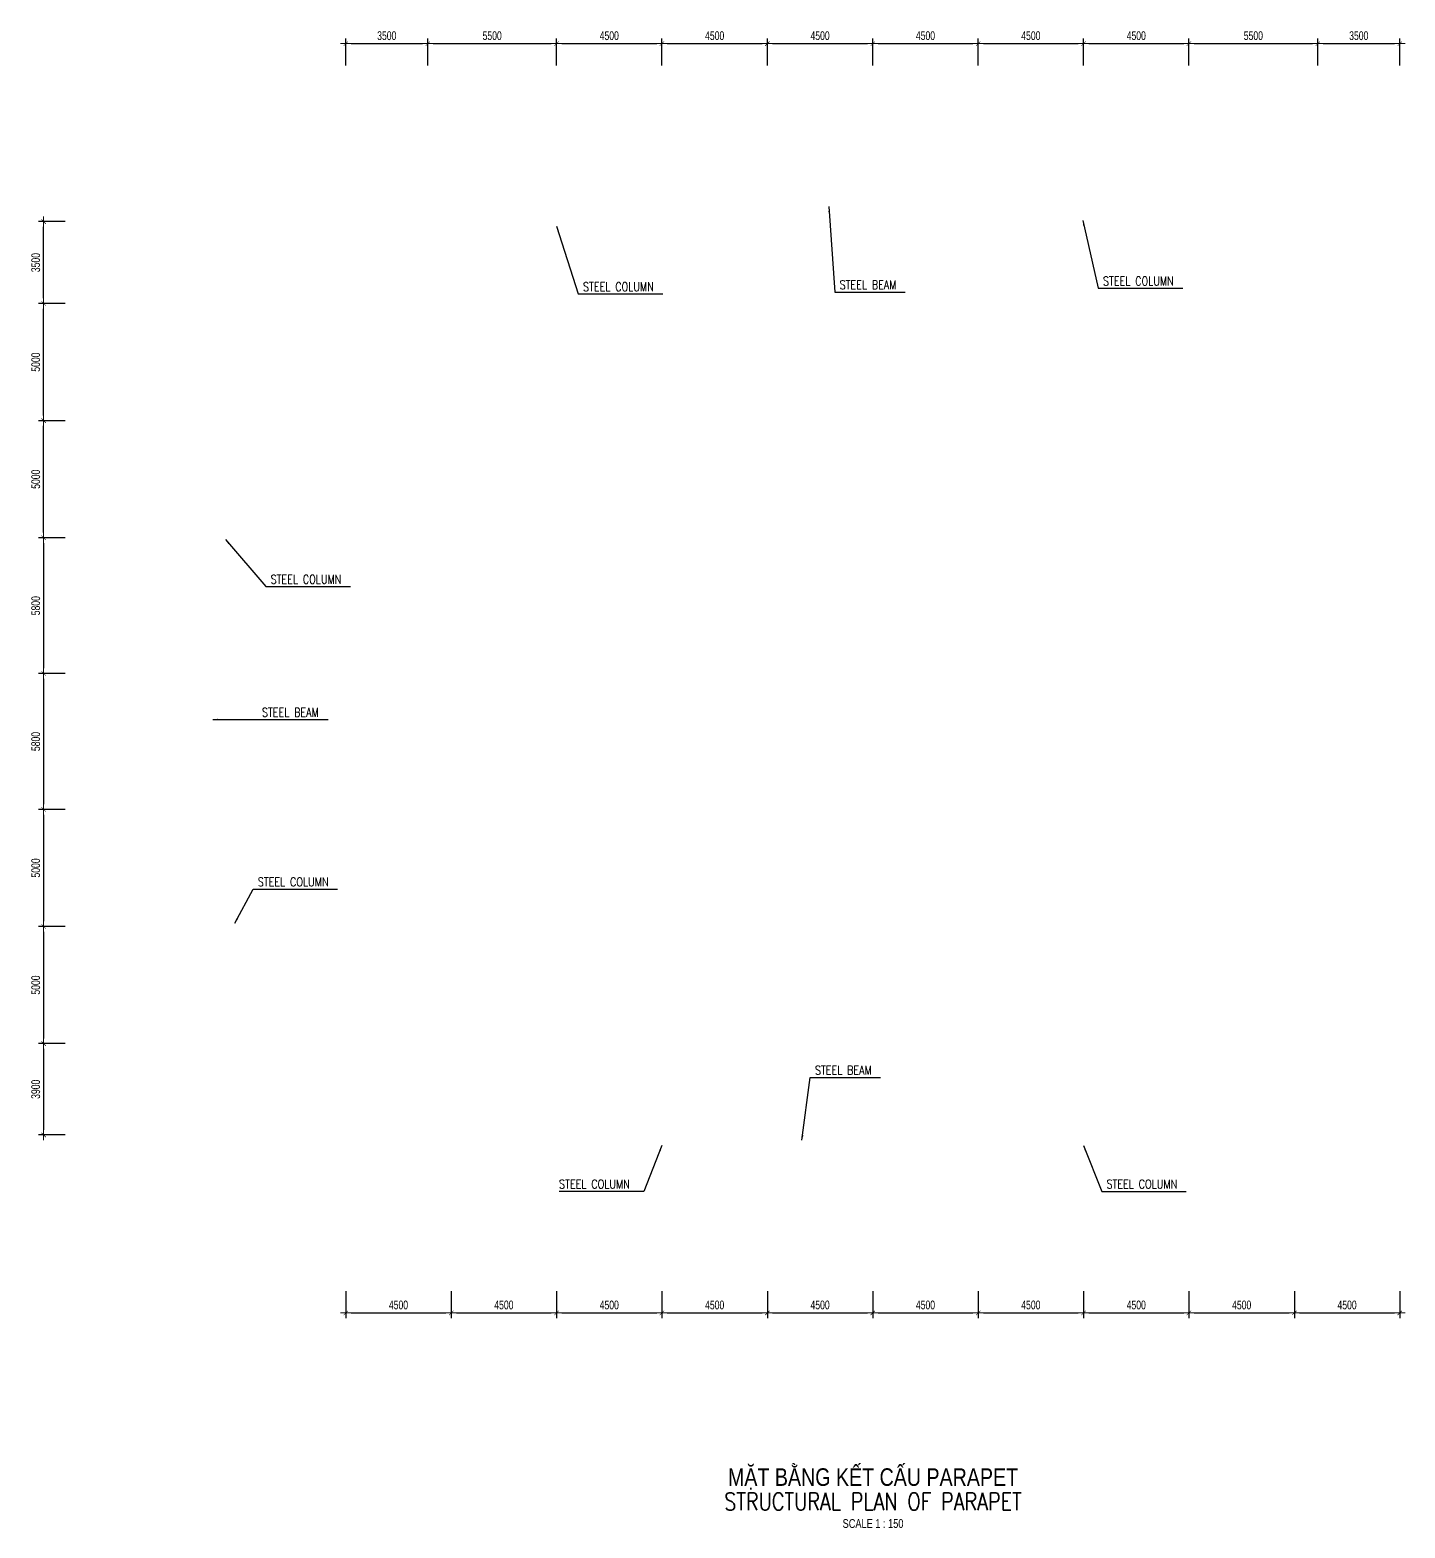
# Model space of a CAD drawing. Header units: millimetres. Extents: x 23216 to 117679, y 21515 to 85484.
# Drawn here: x 23216 to 81925, y 21515 to 85484 of the extents above; entities that cross this region are included whole.
import ezdxf
from ezdxf.enums import TextEntityAlignment as Align

# ---------------------------------------------------------------- set-up
doc = ezdxf.new("R2010")
doc.units = ezdxf.units.MM
doc.layers.get('0').update_dxf_attribs({"lineweight": 20})
doc.layers.get('Defpoints').update_dxf_attribs({"color": 151, "lineweight": 9})
for name, color, linetype, lineweight in [('NDC_S_ANNO', 7, 'Continuous', 20), ('NDC_S_DIM', 1, 'Continuous', 15), ('NDC_S_ENG TEXT', 2, 'Continuous', 20), ('NDC_S_ENG TITLE', 3, 'Continuous', 20), ('NDC_S_TEXT SYMBOL', 7, 'Continuous', 20), ('NDC_S_VN TITLE', 6, 'Continuous', 35)]:
    doc.layers.add(name, color=color, linetype=linetype, lineweight=lineweight)
doc.styles.add('$0$NDC_EN TXT', font='romans.shx', dxfattribs={"width": 0.8})
doc.styles.add('NDC_ANNO', font='', dxfattribs={"width": 0.8})
doc.styles.add('NDC_DIM', font='', dxfattribs={"width": 0.75})
doc.styles.add('NDC_EN TXT', font='romans.shx', dxfattribs={"width": 0.8})
doc.styles.add('NDC_VIE TXT', font='arial.ttf', dxfattribs={"width": 0.8})
doc.styles.get('NDC_ANNO').set_extended_font_data('Dotum')
doc.styles.get('NDC_DIM').set_extended_font_data('Dotum')
doc.dimstyles.new('NDC_dim_150', dxfattribs={"dimscale": 150, "dimtxt": 2.5, "dimasz": 1.5, "dimexe": 1.5, "dimexo": 2.5, "dimgap": 1, "dimtad": 1, "dimdec": 0, "dimzin": 0, "dimdsep": 46, "dimtxsty": 'NDC_DIM', "dimblk": 'DIMMARK', "dimcen": 0.09, "dimdle": 1.2, "dimclrd": 1, "dimclre": 1, "dimclrt": 3, "dimadec": 0, "dimazin": 0, "dimtfac": 1, "dimtdec": 0, "dimtix": 1, "dimtofl": 0, "dimtmove": 0, "dimatfit": 3, "dimfxl": 8, "dimfxlon": 1, "dimtolj": 1, "dimtzin": 0, "dimarcsym": 0})

# ---------------------------------------------------------------- blocks, each defined once
blk = doc.blocks.new('Drawing name_symbol')
at = {"layer": 'NDC_S_ENG TITLE', "style": 'NDC_EN TXT', "width": 0.8}
blk.add_attdef('SECTDET1', text='', height=5, dxfattribs=at).set_placement((0, 1.01), align=Align.CENTER)
at = {"layer": 'NDC_S_TEXT SYMBOL', "lineweight": 25, "style": 'NDC_ANNO', "width": 0.8}
blk.add_attdef('SSCALE', text='', height=2.5, dxfattribs=at).set_placement((0, -4), align=Align.CENTER)
at = {"layer": 'NDC_S_VN TITLE', "style": 'NDC_VIE TXT', "width": 0.8}
blk.add_attdef('SECTDET2', text='', height=5, dxfattribs=at).set_placement((0, 7.97), align=Align.CENTER)
blk = doc.blocks.new('DIMMARK')
at = {"layer": 'NDC_S_DIM', "color": 1}
blk.add_line((-1.5, 0), (1, 0), dxfattribs=at)
at = {"layer": 'NDC_S_DIM', "color": 2, "const_width": 0.1}
blk.add_lwpolyline([(-0.42, -0.42), (0.42, 0.42)], dxfattribs=at)
blk = doc.blocks.new('*D9')
at = {"layer": 'Defpoints', "color": 0, "transparency": 16777216}
for p in [(40200, 84900), (36700, 83592), (40200, 83592)]:
    blk.add_point(p, dxfattribs=at)
at = {"layer": 'NDC_S_DIM', "color": 1, "lineweight": -2, "transparency": 16777216}
for p, q in [((36700, 83967), (36700, 85125)), ((40200, 83967), (40200, 85125)), ((36925, 84900), (39975, 84900))]:
    blk.add_line(p, q, dxfattribs=at)
at = {"layer": 'NDC_S_DIM', "color": 1, "lineweight": -2, "transparency": 16777216, "xscale": 225, "yscale": 225, "zscale": 225, "rotation": 180}
blk.add_blockref('DIMMARK', (36700, 84900), dxfattribs=at)
at = {"layer": 'NDC_S_DIM', "color": 1, "lineweight": -2, "transparency": 16777216, "xscale": 225, "yscale": 225, "zscale": 225}
blk.add_blockref('DIMMARK', (40200, 84900), dxfattribs=at)
at = {"layer": 'NDC_S_DIM', "color": 3, "transparency": 16777216, "insert": (38450, 85238), "char_height": 375, "attachment_point": 5, "style": 'NDC_DIM'}
blk.add_mtext('\\A1;3500', dxfattribs=at)
blk = doc.blocks.new('*D10')
at = {"layer": 'Defpoints', "color": 0, "transparency": 16777216}
for p in [(45700, 84900), (40200, 83592), (45700, 83592)]:
    blk.add_point(p, dxfattribs=at)
at = {"layer": 'NDC_S_DIM', "color": 1, "lineweight": -2, "transparency": 16777216}
for p, q in [((40200, 83967), (40200, 85125)), ((45700, 83967), (45700, 85125)), ((40425, 84900), (45475, 84900))]:
    blk.add_line(p, q, dxfattribs=at)
at = {"layer": 'NDC_S_DIM', "color": 1, "lineweight": -2, "transparency": 16777216, "xscale": 225, "yscale": 225, "zscale": 225, "rotation": 180}
blk.add_blockref('DIMMARK', (40200, 84900), dxfattribs=at)
at = {"layer": 'NDC_S_DIM', "color": 1, "lineweight": -2, "transparency": 16777216, "xscale": 225, "yscale": 225, "zscale": 225}
blk.add_blockref('DIMMARK', (45700, 84900), dxfattribs=at)
at = {"layer": 'NDC_S_DIM', "color": 3, "transparency": 16777216, "insert": (42950, 85238), "char_height": 375, "attachment_point": 5, "style": 'NDC_DIM'}
blk.add_mtext('\\A1;5500', dxfattribs=at)
blk = doc.blocks.new('*D11')
at = {"layer": 'Defpoints', "color": 0, "transparency": 16777216}
for p in [(50200, 84900), (45700, 83592), (50200, 83592)]:
    blk.add_point(p, dxfattribs=at)
at = {"layer": 'NDC_S_DIM', "color": 1, "lineweight": -2, "transparency": 16777216}
for p, q in [((45700, 83967), (45700, 85125)), ((50200, 83967), (50200, 85125)), ((45925, 84900), (49975, 84900))]:
    blk.add_line(p, q, dxfattribs=at)
at = {"layer": 'NDC_S_DIM', "color": 1, "lineweight": -2, "transparency": 16777216, "xscale": 225, "yscale": 225, "zscale": 225, "rotation": 180}
blk.add_blockref('DIMMARK', (45700, 84900), dxfattribs=at)
at = {"layer": 'NDC_S_DIM', "color": 1, "lineweight": -2, "transparency": 16777216, "xscale": 225, "yscale": 225, "zscale": 225}
blk.add_blockref('DIMMARK', (50200, 84900), dxfattribs=at)
at = {"layer": 'NDC_S_DIM', "color": 3, "transparency": 16777216, "insert": (47950, 85238), "char_height": 375, "attachment_point": 5, "style": 'NDC_DIM'}
blk.add_mtext('\\A1;4500', dxfattribs=at)
blk = doc.blocks.new('*D12')
at = {"layer": 'Defpoints', "color": 0, "transparency": 16777216}
for p in [(54700, 84900), (50200, 83592), (54700, 83592)]:
    blk.add_point(p, dxfattribs=at)
at = {"layer": 'NDC_S_DIM', "color": 1, "lineweight": -2, "transparency": 16777216}
for p, q in [((50200, 83967), (50200, 85125)), ((54700, 83967), (54700, 85125)), ((50425, 84900), (54475, 84900))]:
    blk.add_line(p, q, dxfattribs=at)
at = {"layer": 'NDC_S_DIM', "color": 1, "lineweight": -2, "transparency": 16777216, "xscale": 225, "yscale": 225, "zscale": 225, "rotation": 180}
blk.add_blockref('DIMMARK', (50200, 84900), dxfattribs=at)
at = {"layer": 'NDC_S_DIM', "color": 1, "lineweight": -2, "transparency": 16777216, "xscale": 225, "yscale": 225, "zscale": 225}
blk.add_blockref('DIMMARK', (54700, 84900), dxfattribs=at)
at = {"layer": 'NDC_S_DIM', "color": 3, "transparency": 16777216, "insert": (52450, 85238), "char_height": 375, "attachment_point": 5, "style": 'NDC_DIM'}
blk.add_mtext('\\A1;4500', dxfattribs=at)
blk = doc.blocks.new('*D13')
at = {"layer": 'Defpoints', "color": 0, "transparency": 16777216}
for p in [(59200, 84900), (54700, 83592), (59200, 83592)]:
    blk.add_point(p, dxfattribs=at)
at = {"layer": 'NDC_S_DIM', "color": 1, "lineweight": -2, "transparency": 16777216}
for p, q in [((54700, 83967), (54700, 85125)), ((59200, 83967), (59200, 85125)), ((54925, 84900), (58975, 84900))]:
    blk.add_line(p, q, dxfattribs=at)
at = {"layer": 'NDC_S_DIM', "color": 1, "lineweight": -2, "transparency": 16777216, "xscale": 225, "yscale": 225, "zscale": 225, "rotation": 180}
blk.add_blockref('DIMMARK', (54700, 84900), dxfattribs=at)
at = {"layer": 'NDC_S_DIM', "color": 1, "lineweight": -2, "transparency": 16777216, "xscale": 225, "yscale": 225, "zscale": 225}
blk.add_blockref('DIMMARK', (59200, 84900), dxfattribs=at)
at = {"layer": 'NDC_S_DIM', "color": 3, "transparency": 16777216, "insert": (56950, 85238), "char_height": 375, "attachment_point": 5, "style": 'NDC_DIM'}
blk.add_mtext('\\A1;4500', dxfattribs=at)
blk = doc.blocks.new('*D14')
at = {"layer": 'Defpoints', "color": 0, "transparency": 16777216}
for p in [(63700, 84900), (59200, 83592), (63700, 83592)]:
    blk.add_point(p, dxfattribs=at)
at = {"layer": 'NDC_S_DIM', "color": 1, "lineweight": -2, "transparency": 16777216}
for p, q in [((59200, 83967), (59200, 85125)), ((63700, 83967), (63700, 85125)), ((59425, 84900), (63475, 84900))]:
    blk.add_line(p, q, dxfattribs=at)
at = {"layer": 'NDC_S_DIM', "color": 1, "lineweight": -2, "transparency": 16777216, "xscale": 225, "yscale": 225, "zscale": 225, "rotation": 180}
blk.add_blockref('DIMMARK', (59200, 84900), dxfattribs=at)
at = {"layer": 'NDC_S_DIM', "color": 1, "lineweight": -2, "transparency": 16777216, "xscale": 225, "yscale": 225, "zscale": 225}
blk.add_blockref('DIMMARK', (63700, 84900), dxfattribs=at)
at = {"layer": 'NDC_S_DIM', "color": 3, "transparency": 16777216, "insert": (61450, 85238), "char_height": 375, "attachment_point": 5, "style": 'NDC_DIM'}
blk.add_mtext('\\A1;4500', dxfattribs=at)
blk = doc.blocks.new('*D15')
at = {"layer": 'Defpoints', "color": 0, "transparency": 16777216}
for p in [(68200, 84900), (63700, 83592), (68200, 83592)]:
    blk.add_point(p, dxfattribs=at)
at = {"layer": 'NDC_S_DIM', "color": 1, "lineweight": -2, "transparency": 16777216}
for p, q in [((63700, 83967), (63700, 85125)), ((68200, 83967), (68200, 85125)), ((63925, 84900), (67975, 84900))]:
    blk.add_line(p, q, dxfattribs=at)
at = {"layer": 'NDC_S_DIM', "color": 1, "lineweight": -2, "transparency": 16777216, "xscale": 225, "yscale": 225, "zscale": 225, "rotation": 180}
blk.add_blockref('DIMMARK', (63700, 84900), dxfattribs=at)
at = {"layer": 'NDC_S_DIM', "color": 1, "lineweight": -2, "transparency": 16777216, "xscale": 225, "yscale": 225, "zscale": 225}
blk.add_blockref('DIMMARK', (68200, 84900), dxfattribs=at)
at = {"layer": 'NDC_S_DIM', "color": 3, "transparency": 16777216, "insert": (65950, 85238), "char_height": 375, "attachment_point": 5, "style": 'NDC_DIM'}
blk.add_mtext('\\A1;4500', dxfattribs=at)
blk = doc.blocks.new('*D16')
at = {"layer": 'Defpoints', "color": 0, "transparency": 16777216}
for p in [(72700, 84900), (68200, 83592), (72700, 83592)]:
    blk.add_point(p, dxfattribs=at)
at = {"layer": 'NDC_S_DIM', "color": 1, "lineweight": -2, "transparency": 16777216}
for p, q in [((68200, 83967), (68200, 85125)), ((72700, 83967), (72700, 85125)), ((68425, 84900), (72475, 84900))]:
    blk.add_line(p, q, dxfattribs=at)
at = {"layer": 'NDC_S_DIM', "color": 1, "lineweight": -2, "transparency": 16777216, "xscale": 225, "yscale": 225, "zscale": 225, "rotation": 180}
blk.add_blockref('DIMMARK', (68200, 84900), dxfattribs=at)
at = {"layer": 'NDC_S_DIM', "color": 1, "lineweight": -2, "transparency": 16777216, "xscale": 225, "yscale": 225, "zscale": 225}
blk.add_blockref('DIMMARK', (72700, 84900), dxfattribs=at)
at = {"layer": 'NDC_S_DIM', "color": 3, "transparency": 16777216, "insert": (70450, 85238), "char_height": 375, "attachment_point": 5, "style": 'NDC_DIM'}
blk.add_mtext('\\A1;4500', dxfattribs=at)
blk = doc.blocks.new('*D17')
at = {"layer": 'Defpoints', "color": 0, "transparency": 16777216}
for p in [(78200, 84900), (72700, 83592), (78200, 83592)]:
    blk.add_point(p, dxfattribs=at)
at = {"layer": 'NDC_S_DIM', "color": 1, "lineweight": -2, "transparency": 16777216}
for p, q in [((72700, 83967), (72700, 85125)), ((78200, 83967), (78200, 85125)), ((72925, 84900), (77975, 84900))]:
    blk.add_line(p, q, dxfattribs=at)
at = {"layer": 'NDC_S_DIM', "color": 1, "lineweight": -2, "transparency": 16777216, "xscale": 225, "yscale": 225, "zscale": 225, "rotation": 180}
blk.add_blockref('DIMMARK', (72700, 84900), dxfattribs=at)
at = {"layer": 'NDC_S_DIM', "color": 1, "lineweight": -2, "transparency": 16777216, "xscale": 225, "yscale": 225, "zscale": 225}
blk.add_blockref('DIMMARK', (78200, 84900), dxfattribs=at)
at = {"layer": 'NDC_S_DIM', "color": 3, "transparency": 16777216, "insert": (75450, 85238), "char_height": 375, "attachment_point": 5, "style": 'NDC_DIM'}
blk.add_mtext('\\A1;5500', dxfattribs=at)
blk = doc.blocks.new('*D18')
at = {"layer": 'Defpoints', "color": 0, "transparency": 16777216}
for p in [(81700, 84900), (78200, 83592), (81700, 83592)]:
    blk.add_point(p, dxfattribs=at)
at = {"layer": 'NDC_S_DIM', "color": 1, "lineweight": -2, "transparency": 16777216}
for p, q in [((78200, 83967), (78200, 85125)), ((81700, 83967), (81700, 85125)), ((78425, 84900), (81475, 84900))]:
    blk.add_line(p, q, dxfattribs=at)
at = {"layer": 'NDC_S_DIM', "color": 1, "lineweight": -2, "transparency": 16777216, "xscale": 225, "yscale": 225, "zscale": 225, "rotation": 180}
blk.add_blockref('DIMMARK', (78200, 84900), dxfattribs=at)
at = {"layer": 'NDC_S_DIM', "color": 1, "lineweight": -2, "transparency": 16777216, "xscale": 225, "yscale": 225, "zscale": 225}
blk.add_blockref('DIMMARK', (81700, 84900), dxfattribs=at)
at = {"layer": 'NDC_S_DIM', "color": 3, "transparency": 16777216, "insert": (79950, 85238), "char_height": 375, "attachment_point": 5, "style": 'NDC_DIM'}
blk.add_mtext('\\A1;3500', dxfattribs=at)
blk = doc.blocks.new('*D19')
at = {"layer": 'Defpoints', "color": 0, "transparency": 16777216}
for p in [(36700, 32008), (41200, 32008), (41200, 30700)]:
    blk.add_point(p, dxfattribs=at)
at = {"layer": 'NDC_S_DIM', "color": 1, "lineweight": -2, "transparency": 16777216}
for p, q in [((36700, 31633), (36700, 30475)), ((41200, 31633), (41200, 30475)), ((36925, 30700), (40975, 30700))]:
    blk.add_line(p, q, dxfattribs=at)
at = {"layer": 'NDC_S_DIM', "color": 1, "lineweight": -2, "transparency": 16777216, "xscale": 225, "yscale": 225, "zscale": 225, "rotation": 180}
blk.add_blockref('DIMMARK', (36700, 30700), dxfattribs=at)
at = {"layer": 'NDC_S_DIM', "color": 1, "lineweight": -2, "transparency": 16777216, "xscale": 225, "yscale": 225, "zscale": 225}
blk.add_blockref('DIMMARK', (41200, 30700), dxfattribs=at)
at = {"layer": 'NDC_S_DIM', "color": 3, "transparency": 16777216, "insert": (38950, 31038), "char_height": 375, "attachment_point": 5, "style": 'NDC_DIM'}
blk.add_mtext('\\A1;4500', dxfattribs=at)
blk = doc.blocks.new('*D20')
at = {"layer": 'Defpoints', "color": 0, "transparency": 16777216}
for p in [(41200, 32008), (45700, 32008), (45700, 30700)]:
    blk.add_point(p, dxfattribs=at)
at = {"layer": 'NDC_S_DIM', "color": 1, "lineweight": -2, "transparency": 16777216}
for p, q in [((41200, 31633), (41200, 30475)), ((45700, 31633), (45700, 30475)), ((41425, 30700), (45475, 30700))]:
    blk.add_line(p, q, dxfattribs=at)
at = {"layer": 'NDC_S_DIM', "color": 1, "lineweight": -2, "transparency": 16777216, "xscale": 225, "yscale": 225, "zscale": 225, "rotation": 180}
blk.add_blockref('DIMMARK', (41200, 30700), dxfattribs=at)
at = {"layer": 'NDC_S_DIM', "color": 1, "lineweight": -2, "transparency": 16777216, "xscale": 225, "yscale": 225, "zscale": 225}
blk.add_blockref('DIMMARK', (45700, 30700), dxfattribs=at)
at = {"layer": 'NDC_S_DIM', "color": 3, "transparency": 16777216, "insert": (43450, 31038), "char_height": 375, "attachment_point": 5, "style": 'NDC_DIM'}
blk.add_mtext('\\A1;4500', dxfattribs=at)
blk = doc.blocks.new('*D21')
at = {"layer": 'Defpoints', "color": 0, "transparency": 16777216}
for p in [(45700, 32008), (50200, 32008), (50200, 30700)]:
    blk.add_point(p, dxfattribs=at)
at = {"layer": 'NDC_S_DIM', "color": 1, "lineweight": -2, "transparency": 16777216}
for p, q in [((45700, 31633), (45700, 30475)), ((50200, 31633), (50200, 30475)), ((45925, 30700), (49975, 30700))]:
    blk.add_line(p, q, dxfattribs=at)
at = {"layer": 'NDC_S_DIM', "color": 1, "lineweight": -2, "transparency": 16777216, "xscale": 225, "yscale": 225, "zscale": 225, "rotation": 180}
blk.add_blockref('DIMMARK', (45700, 30700), dxfattribs=at)
at = {"layer": 'NDC_S_DIM', "color": 1, "lineweight": -2, "transparency": 16777216, "xscale": 225, "yscale": 225, "zscale": 225}
blk.add_blockref('DIMMARK', (50200, 30700), dxfattribs=at)
at = {"layer": 'NDC_S_DIM', "color": 3, "transparency": 16777216, "insert": (47950, 31038), "char_height": 375, "attachment_point": 5, "style": 'NDC_DIM'}
blk.add_mtext('\\A1;4500', dxfattribs=at)
blk = doc.blocks.new('*D22')
at = {"layer": 'Defpoints', "color": 0, "transparency": 16777216}
for p in [(50200, 32008), (54700, 32008), (54700, 30700)]:
    blk.add_point(p, dxfattribs=at)
at = {"layer": 'NDC_S_DIM', "color": 1, "lineweight": -2, "transparency": 16777216}
for p, q in [((50200, 31633), (50200, 30475)), ((54700, 31633), (54700, 30475)), ((50425, 30700), (54475, 30700))]:
    blk.add_line(p, q, dxfattribs=at)
at = {"layer": 'NDC_S_DIM', "color": 1, "lineweight": -2, "transparency": 16777216, "xscale": 225, "yscale": 225, "zscale": 225, "rotation": 180}
blk.add_blockref('DIMMARK', (50200, 30700), dxfattribs=at)
at = {"layer": 'NDC_S_DIM', "color": 1, "lineweight": -2, "transparency": 16777216, "xscale": 225, "yscale": 225, "zscale": 225}
blk.add_blockref('DIMMARK', (54700, 30700), dxfattribs=at)
at = {"layer": 'NDC_S_DIM', "color": 3, "transparency": 16777216, "insert": (52450, 31038), "char_height": 375, "attachment_point": 5, "style": 'NDC_DIM'}
blk.add_mtext('\\A1;4500', dxfattribs=at)
blk = doc.blocks.new('*D23')
at = {"layer": 'Defpoints', "color": 0, "transparency": 16777216}
for p in [(54700, 32008), (59200, 32008), (59200, 30700)]:
    blk.add_point(p, dxfattribs=at)
at = {"layer": 'NDC_S_DIM', "color": 1, "lineweight": -2, "transparency": 16777216}
for p, q in [((54700, 31633), (54700, 30475)), ((59200, 31633), (59200, 30475)), ((54925, 30700), (58975, 30700))]:
    blk.add_line(p, q, dxfattribs=at)
at = {"layer": 'NDC_S_DIM', "color": 1, "lineweight": -2, "transparency": 16777216, "xscale": 225, "yscale": 225, "zscale": 225, "rotation": 180}
blk.add_blockref('DIMMARK', (54700, 30700), dxfattribs=at)
at = {"layer": 'NDC_S_DIM', "color": 1, "lineweight": -2, "transparency": 16777216, "xscale": 225, "yscale": 225, "zscale": 225}
blk.add_blockref('DIMMARK', (59200, 30700), dxfattribs=at)
at = {"layer": 'NDC_S_DIM', "color": 3, "transparency": 16777216, "insert": (56950, 31038), "char_height": 375, "attachment_point": 5, "style": 'NDC_DIM'}
blk.add_mtext('\\A1;4500', dxfattribs=at)
blk = doc.blocks.new('*D24')
at = {"layer": 'Defpoints', "color": 0, "transparency": 16777216}
for p in [(59200, 32008), (63700, 32008), (63700, 30700)]:
    blk.add_point(p, dxfattribs=at)
at = {"layer": 'NDC_S_DIM', "color": 1, "lineweight": -2, "transparency": 16777216}
for p, q in [((59200, 31633), (59200, 30475)), ((63700, 31633), (63700, 30475)), ((59425, 30700), (63475, 30700))]:
    blk.add_line(p, q, dxfattribs=at)
at = {"layer": 'NDC_S_DIM', "color": 1, "lineweight": -2, "transparency": 16777216, "xscale": 225, "yscale": 225, "zscale": 225, "rotation": 180}
blk.add_blockref('DIMMARK', (59200, 30700), dxfattribs=at)
at = {"layer": 'NDC_S_DIM', "color": 1, "lineweight": -2, "transparency": 16777216, "xscale": 225, "yscale": 225, "zscale": 225}
blk.add_blockref('DIMMARK', (63700, 30700), dxfattribs=at)
at = {"layer": 'NDC_S_DIM', "color": 3, "transparency": 16777216, "insert": (61450, 31038), "char_height": 375, "attachment_point": 5, "style": 'NDC_DIM'}
blk.add_mtext('\\A1;4500', dxfattribs=at)
blk = doc.blocks.new('*D25')
at = {"layer": 'Defpoints', "color": 0, "transparency": 16777216}
for p in [(63700, 32008), (68200, 32008), (68200, 30700)]:
    blk.add_point(p, dxfattribs=at)
at = {"layer": 'NDC_S_DIM', "color": 1, "lineweight": -2, "transparency": 16777216}
for p, q in [((63700, 31633), (63700, 30475)), ((68200, 31633), (68200, 30475)), ((63925, 30700), (67975, 30700))]:
    blk.add_line(p, q, dxfattribs=at)
at = {"layer": 'NDC_S_DIM', "color": 1, "lineweight": -2, "transparency": 16777216, "xscale": 225, "yscale": 225, "zscale": 225, "rotation": 180}
blk.add_blockref('DIMMARK', (63700, 30700), dxfattribs=at)
at = {"layer": 'NDC_S_DIM', "color": 1, "lineweight": -2, "transparency": 16777216, "xscale": 225, "yscale": 225, "zscale": 225}
blk.add_blockref('DIMMARK', (68200, 30700), dxfattribs=at)
at = {"layer": 'NDC_S_DIM', "color": 3, "transparency": 16777216, "insert": (65950, 31038), "char_height": 375, "attachment_point": 5, "style": 'NDC_DIM'}
blk.add_mtext('\\A1;4500', dxfattribs=at)
blk = doc.blocks.new('*D26')
at = {"layer": 'Defpoints', "color": 0, "transparency": 16777216}
for p in [(68200, 32008), (72700, 32008), (72700, 30700)]:
    blk.add_point(p, dxfattribs=at)
at = {"layer": 'NDC_S_DIM', "color": 1, "lineweight": -2, "transparency": 16777216}
for p, q in [((68200, 31633), (68200, 30475)), ((72700, 31633), (72700, 30475)), ((68425, 30700), (72475, 30700))]:
    blk.add_line(p, q, dxfattribs=at)
at = {"layer": 'NDC_S_DIM', "color": 1, "lineweight": -2, "transparency": 16777216, "xscale": 225, "yscale": 225, "zscale": 225, "rotation": 180}
blk.add_blockref('DIMMARK', (68200, 30700), dxfattribs=at)
at = {"layer": 'NDC_S_DIM', "color": 1, "lineweight": -2, "transparency": 16777216, "xscale": 225, "yscale": 225, "zscale": 225}
blk.add_blockref('DIMMARK', (72700, 30700), dxfattribs=at)
at = {"layer": 'NDC_S_DIM', "color": 3, "transparency": 16777216, "insert": (70450, 31038), "char_height": 375, "attachment_point": 5, "style": 'NDC_DIM'}
blk.add_mtext('\\A1;4500', dxfattribs=at)
blk = doc.blocks.new('*D27')
at = {"layer": 'Defpoints', "color": 0, "transparency": 16777216}
for p in [(72700, 32008), (77200, 32008), (77200, 30700)]:
    blk.add_point(p, dxfattribs=at)
at = {"layer": 'NDC_S_DIM', "color": 1, "lineweight": -2, "transparency": 16777216}
for p, q in [((72700, 31633), (72700, 30475)), ((77200, 31633), (77200, 30475)), ((72925, 30700), (76975, 30700))]:
    blk.add_line(p, q, dxfattribs=at)
at = {"layer": 'NDC_S_DIM', "color": 1, "lineweight": -2, "transparency": 16777216, "xscale": 225, "yscale": 225, "zscale": 225, "rotation": 180}
blk.add_blockref('DIMMARK', (72700, 30700), dxfattribs=at)
at = {"layer": 'NDC_S_DIM', "color": 1, "lineweight": -2, "transparency": 16777216, "xscale": 225, "yscale": 225, "zscale": 225}
blk.add_blockref('DIMMARK', (77200, 30700), dxfattribs=at)
at = {"layer": 'NDC_S_DIM', "color": 3, "transparency": 16777216, "insert": (74950, 31038), "char_height": 375, "attachment_point": 5, "style": 'NDC_DIM'}
blk.add_mtext('\\A1;4500', dxfattribs=at)
blk = doc.blocks.new('*D28')
at = {"layer": 'Defpoints', "color": 0, "transparency": 16777216}
for p in [(77200, 32008), (81700, 32008), (81700, 30700)]:
    blk.add_point(p, dxfattribs=at)
at = {"layer": 'NDC_S_DIM', "color": 1, "lineweight": -2, "transparency": 16777216}
for p, q in [((77200, 31633), (77200, 30475)), ((81700, 31633), (81700, 30475)), ((77425, 30700), (81475, 30700))]:
    blk.add_line(p, q, dxfattribs=at)
at = {"layer": 'NDC_S_DIM', "color": 1, "lineweight": -2, "transparency": 16777216, "xscale": 225, "yscale": 225, "zscale": 225, "rotation": 180}
blk.add_blockref('DIMMARK', (77200, 30700), dxfattribs=at)
at = {"layer": 'NDC_S_DIM', "color": 1, "lineweight": -2, "transparency": 16777216, "xscale": 225, "yscale": 225, "zscale": 225}
blk.add_blockref('DIMMARK', (81700, 30700), dxfattribs=at)
at = {"layer": 'NDC_S_DIM', "color": 3, "transparency": 16777216, "insert": (79450, 31038), "char_height": 375, "attachment_point": 5, "style": 'NDC_DIM'}
blk.add_mtext('\\A1;4500', dxfattribs=at)
blk = doc.blocks.new('*D29')
at = {"layer": 'Defpoints', "color": 0, "transparency": 16777216}
for p in [(25098, 58000), (23800, 52200), (25098, 52200)]:
    blk.add_point(p, dxfattribs=at)
at = {"layer": 'NDC_S_DIM', "color": 1, "lineweight": -2, "transparency": 16777216}
for p, q in [((24723, 58000), (23575, 58000)), ((23800, 57775), (23800, 52425)), ((24723, 52200), (23575, 52200))]:
    blk.add_line(p, q, dxfattribs=at)
at = {"layer": 'NDC_S_DIM', "color": 1, "lineweight": -2, "transparency": 16777216, "xscale": 225, "yscale": 225, "zscale": 225}
for p, rotation in [((23800, 58000), 90), ((23800, 52200), 270)]:
    blk.add_blockref('DIMMARK', p, dxfattribs=dict(at, rotation=rotation))
at = {"layer": 'NDC_S_DIM', "color": 3, "transparency": 16777216, "insert": (23462, 55100), "char_height": 375, "attachment_point": 5, "rotation": 90, "style": 'NDC_DIM'}
blk.add_mtext('\\A1;5800', dxfattribs=at)
blk = doc.blocks.new('*D30')
at = {"layer": 'Defpoints', "color": 0, "transparency": 16777216}
for p in [(25098, 63800), (23800, 58000), (25098, 58000)]:
    blk.add_point(p, dxfattribs=at)
at = {"layer": 'NDC_S_DIM', "color": 1, "lineweight": -2, "transparency": 16777216}
for p, q in [((24723, 63800), (23575, 63800)), ((23800, 63575), (23800, 58225)), ((24723, 58000), (23575, 58000))]:
    blk.add_line(p, q, dxfattribs=at)
at = {"layer": 'NDC_S_DIM', "color": 1, "lineweight": -2, "transparency": 16777216, "xscale": 225, "yscale": 225, "zscale": 225}
for p, rotation in [((23800, 63800), 90), ((23800, 58000), 270)]:
    blk.add_blockref('DIMMARK', p, dxfattribs=dict(at, rotation=rotation))
at = {"layer": 'NDC_S_DIM', "color": 3, "transparency": 16777216, "insert": (23462, 60900), "char_height": 375, "attachment_point": 5, "rotation": 90, "style": 'NDC_DIM'}
blk.add_mtext('\\A1;5800', dxfattribs=at)
blk = doc.blocks.new('*D31')
at = {"layer": 'Defpoints', "color": 0, "transparency": 16777216}
for p in [(25098, 42200), (23800, 38300), (25098, 38300)]:
    blk.add_point(p, dxfattribs=at)
at = {"layer": 'NDC_S_DIM', "color": 1, "lineweight": -2, "transparency": 16777216}
for p, q in [((24723, 42200), (23575, 42200)), ((23800, 41975), (23800, 38525)), ((24723, 38300), (23575, 38300))]:
    blk.add_line(p, q, dxfattribs=at)
at = {"layer": 'NDC_S_DIM', "color": 1, "lineweight": -2, "transparency": 16777216, "xscale": 225, "yscale": 225, "zscale": 225}
for p, rotation in [((23800, 42200), 90), ((23800, 38300), 270)]:
    blk.add_blockref('DIMMARK', p, dxfattribs=dict(at, rotation=rotation))
at = {"layer": 'NDC_S_DIM', "color": 3, "transparency": 16777216, "insert": (23462, 40250), "char_height": 375, "attachment_point": 5, "rotation": 90, "style": 'NDC_DIM'}
blk.add_mtext('\\A1;3900', dxfattribs=at)
blk = doc.blocks.new('*D32')
at = {"layer": 'Defpoints', "color": 0, "transparency": 16777216}
for p in [(25098, 52200), (23800, 47200), (25098, 47200)]:
    blk.add_point(p, dxfattribs=at)
at = {"layer": 'NDC_S_DIM', "color": 1, "lineweight": -2, "transparency": 16777216}
for p, q in [((24723, 52200), (23575, 52200)), ((23800, 51975), (23800, 47425)), ((24723, 47200), (23575, 47200))]:
    blk.add_line(p, q, dxfattribs=at)
at = {"layer": 'NDC_S_DIM', "color": 1, "lineweight": -2, "transparency": 16777216, "xscale": 225, "yscale": 225, "zscale": 225}
for p, rotation in [((23800, 52200), 90), ((23800, 47200), 270)]:
    blk.add_blockref('DIMMARK', p, dxfattribs=dict(at, rotation=rotation))
at = {"layer": 'NDC_S_DIM', "color": 3, "transparency": 16777216, "insert": (23462, 49700), "char_height": 375, "attachment_point": 5, "rotation": 90, "style": 'NDC_DIM'}
blk.add_mtext('\\A1;5000', dxfattribs=at)
blk = doc.blocks.new('*D33')
at = {"layer": 'Defpoints', "color": 0, "transparency": 16777216}
for p in [(23800, 77300), (25098, 77300), (25098, 73800)]:
    blk.add_point(p, dxfattribs=at)
at = {"layer": 'NDC_S_DIM', "color": 1, "lineweight": -2, "transparency": 16777216}
for p, q in [((24723, 77300), (23575, 77300)), ((23800, 74025), (23800, 77075)), ((24723, 73800), (23575, 73800))]:
    blk.add_line(p, q, dxfattribs=at)
at = {"layer": 'NDC_S_DIM', "color": 1, "lineweight": -2, "transparency": 16777216, "xscale": 225, "yscale": 225, "zscale": 225}
for p, rotation in [((23800, 77300), 90), ((23800, 73800), 270)]:
    blk.add_blockref('DIMMARK', p, dxfattribs=dict(at, rotation=rotation))
at = {"layer": 'NDC_S_DIM', "color": 3, "transparency": 16777216, "insert": (23462, 75550), "char_height": 375, "attachment_point": 5, "rotation": 90, "style": 'NDC_DIM'}
blk.add_mtext('\\A1;3500', dxfattribs=at)
blk = doc.blocks.new('*D34')
at = {"layer": 'Defpoints', "color": 0, "transparency": 16777216}
for p in [(23800, 68800), (25098, 68800), (25098, 63800)]:
    blk.add_point(p, dxfattribs=at)
at = {"layer": 'NDC_S_DIM', "color": 1, "lineweight": -2, "transparency": 16777216}
for p, q in [((24723, 68800), (23575, 68800)), ((23800, 64025), (23800, 68575)), ((24723, 63800), (23575, 63800))]:
    blk.add_line(p, q, dxfattribs=at)
at = {"layer": 'NDC_S_DIM', "color": 1, "lineweight": -2, "transparency": 16777216, "xscale": 225, "yscale": 225, "zscale": 225}
for p, rotation in [((23800, 68800), 90), ((23800, 63800), 270)]:
    blk.add_blockref('DIMMARK', p, dxfattribs=dict(at, rotation=rotation))
at = {"layer": 'NDC_S_DIM', "color": 3, "transparency": 16777216, "insert": (23462, 66300), "char_height": 375, "attachment_point": 5, "rotation": 90, "style": 'NDC_DIM'}
blk.add_mtext('\\A1;5000', dxfattribs=at)
blk = doc.blocks.new('*D37')
at = {"layer": 'Defpoints', "color": 0, "transparency": 16777216}
for p in [(25098, 47200), (23800, 42200), (25098, 42200)]:
    blk.add_point(p, dxfattribs=at)
at = {"layer": 'NDC_S_DIM', "color": 1, "lineweight": -2, "transparency": 16777216}
for p, q in [((24723, 47200), (23575, 47200)), ((23800, 46975), (23800, 42425)), ((24723, 42200), (23575, 42200))]:
    blk.add_line(p, q, dxfattribs=at)
at = {"layer": 'NDC_S_DIM', "color": 1, "lineweight": -2, "transparency": 16777216, "xscale": 225, "yscale": 225, "zscale": 225}
for p, rotation in [((23800, 47200), 90), ((23800, 42200), 270)]:
    blk.add_blockref('DIMMARK', p, dxfattribs=dict(at, rotation=rotation))
at = {"layer": 'NDC_S_DIM', "color": 3, "transparency": 16777216, "insert": (23462, 44700), "char_height": 375, "attachment_point": 5, "rotation": 90, "style": 'NDC_DIM'}
blk.add_mtext('\\A1;5000', dxfattribs=at)
blk = doc.blocks.new('*D38')
at = {"layer": 'Defpoints', "color": 0, "transparency": 16777216}
for p in [(23800, 73800), (25098, 73800), (25098, 68800)]:
    blk.add_point(p, dxfattribs=at)
at = {"layer": 'NDC_S_DIM', "color": 1, "lineweight": -2, "transparency": 16777216}
for p, q in [((24723, 73800), (23575, 73800)), ((23800, 69025), (23800, 73575)), ((24723, 68800), (23575, 68800))]:
    blk.add_line(p, q, dxfattribs=at)
at = {"layer": 'NDC_S_DIM', "color": 1, "lineweight": -2, "transparency": 16777216, "xscale": 225, "yscale": 225, "zscale": 225}
for p, rotation in [((23800, 73800), 90), ((23800, 68800), 270)]:
    blk.add_blockref('DIMMARK', p, dxfattribs=dict(at, rotation=rotation))
at = {"layer": 'NDC_S_DIM', "color": 3, "transparency": 16777216, "insert": (23462, 71300), "char_height": 375, "attachment_point": 5, "rotation": 90, "style": 'NDC_DIM'}
blk.add_mtext('\\A1;5000', dxfattribs=at)

msp = doc.modelspace()

# ---------------------------------------------------------------- block references
at = {"layer": 'NDC_S_ANNO', "xscale": 150, "yscale": 150, "zscale": 150}
msp.add_blockref('Drawing name_symbol', (59211, 22119.7), dxfattribs=at).add_auto_attribs({'SECTDET1': 'STRUCTURAL PLAN OF PARAPET', 'SECTDET2': 'MẶT BẰNG KẾT CẤU PARAPET', 'SSCALE': 'SCALE 1 : 150'})

# ---------------------------------------------------------------- texts
at = {"layer": 'NDC_S_ENG TEXT', "style": '$0$NDC_EN TXT', "width": 0.8}
for s, p in [('STEEL COLUMN', (69028.1, 74574.7)), ('STEEL COLUMN', (46828.4, 74333.1)), ('STEEL BEAM', (57783.4, 74415)), ('STEEL COLUMN', (33490.3, 61838.3)), ('STEEL BEAM', (33119.1, 56159.1)), ('STEEL COLUMN', (32944, 48918.8)), ('STEEL BEAM', (56729.2, 40876.9)), ('STEEL COLUMN', (45806.4, 36013.4)), ('STEEL COLUMN', (69179.3, 36013.4))]:
    msp.add_text(s, height=375, dxfattribs=at).set_placement(p)

# ---------------------------------------------------------------- dimensions: what is measured, and where the dimension line sits
at = {"layer": 'NDC_S_DIM'}
for base, p1, p2, picture, middle in [((40200, 84900), (36700, 83592.4), (40200, 83592.4), '*D9', (38450, 85237.8)), ((50200, 84900), (45700, 83592.4), (50200, 83592.4), '*D11', (47950, 85237.8)), ((59200, 84900), (54700, 83592.4), (59200, 83592.4), '*D13', (56950, 85237.8)), ((68200, 84900), (63700, 83592.4), (68200, 83592.4), '*D15', (65950, 85237.8)), ((78200, 84900), (72700, 83592.4), (78200, 83592.4), '*D17', (75450, 85237.8)), ((41200, 30700), (36700, 32007.6), (41200, 32007.6), '*D19', (38950, 31037.8)), ((50200, 30700), (45700, 32007.6), (50200, 32007.6), '*D21', (47950, 31037.8)), ((59200, 30700), (54700, 32007.6), (59200, 32007.6), '*D23', (56950, 31037.8)), ((68200, 30700), (63700, 32007.6), (68200, 32007.6), '*D25', (65950, 31037.8)), ((77200, 30700), (72700, 32007.6), (77200, 32007.6), '*D27', (74950, 31037.8))]:
    dim = msp.add_linear_dim(base=base, p1=p1, p2=p2, dimstyle='NDC_dim_150', dxfattribs=at)
    dim.commit()
    dim.dimension.update_dxf_attribs({"geometry": picture, "text_midpoint": middle})
for base, p1, p2, picture, middle in [((45700, 84900), (40200, 83592.4), (45700, 83592.4), '*D10', (42950, 85237.8)), ((54700, 84900), (50200, 83592.4), (54700, 83592.4), '*D12', (52450, 85237.8)), ((63700, 84900), (59200, 83592.4), (63700, 83592.4), '*D14', (61450, 85237.8)), ((72700, 84900), (68200, 83592.4), (72700, 83592.4), '*D16', (70450, 85237.8)), ((81700, 84900), (78200, 83592.4), (81700, 83592.4), '*D18', (79950, 85237.8)), ((45700, 30700), (41200, 32007.6), (45700, 32007.6), '*D20', (43450, 31037.8)), ((54700, 30700), (50200, 32007.6), (54700, 32007.6), '*D22', (52450, 31037.8)), ((63700, 30700), (59200, 32007.6), (63700, 32007.6), '*D24', (61450, 31037.8)), ((72700, 30700), (68200, 32007.6), (72700, 32007.6), '*D26', (70450, 31037.8)), ((81700, 30700), (77200, 32007.6), (81700, 32007.6), '*D28', (79450, 31037.8))]:
    dim = msp.add_linear_dim(base=base, p1=p1, p2=p2, dimstyle='NDC_dim_150', override={"dimtmove": 1}, dxfattribs=at)
    dim.commit()
    dim.dimension.update_dxf_attribs({"geometry": picture, "text_midpoint": middle})
for base, p1, p2, angle, picture, middle in [((23800, 77300), (25098.1, 73800), (25098.1, 77300), 270, '*D33', (23462.2, 75550)), ((23800, 73800), (25098.1, 68800), (25098.1, 73800), 270, '*D38', (23462.2, 71300)), ((23800, 68800), (25098.1, 63800), (25098.1, 68800), 270, '*D34', (23462.2, 66300)), ((23800, 58000), (25098.1, 63800), (25098.1, 58000), 90, '*D30', (23462.2, 60900)), ((23800, 52200), (25098.1, 58000), (25098.1, 52200), 90, '*D29', (23462.2, 55100)), ((23800, 47200), (25098.1, 52200), (25098.1, 47200), 90, '*D32', (23462.2, 49700)), ((23800, 42200), (25098.1, 47200), (25098.1, 42200), 90, '*D37', (23462.2, 44700)), ((23800, 38300), (25098.1, 42200), (25098.1, 38300), 90, '*D31', (23462.2, 40250))]:
    dim = msp.add_linear_dim(base=base, p1=p1, p2=p2, angle=angle, dimstyle='NDC_dim_150', dxfattribs=at)
    dim.commit()
    dim.dimension.update_dxf_attribs({"geometry": picture, "text_midpoint": middle})

# ---------------------------------------------------------------- leaders
msp.add_leader([(31019, 56036.8), (35942.3, 56036.8)], dimstyle='NDC_dim_150', override={"dimgap": 1, "dimtad": 0})
at = {"layer": 'NDC_S_DIM', "ltscale": 100}
for points in [[(57327.2, 77940.7), (57578.4, 74292.7), (60589, 74292.7)], [(45700, 77106.9), (46623.3, 74210.8), (50235.7, 74210.8)], [(68165, 77354.3), (68823.1, 74452.4), (72435.4, 74452.4)], [(31562.6, 63723.6), (33285.3, 61716.1), (36897.6, 61716.1)], [(31964.7, 47341.7), (32739, 48796.6), (36351.3, 48796.6)], [(56176.6, 38071.3), (56524.1, 40754.6), (59534.8, 40754.6)], [(50200, 37844.9), (49425.7, 35891.1), (45813.4, 35891.1)], [(68200, 37844.9), (68974.3, 35891.1), (72586.6, 35891.1)]]:
    msp.add_leader(points, dimstyle='NDC_dim_150', override={"dimgap": 1, "dimtad": 0}, dxfattribs=at)

doc.saveas('drawing.dxf')
